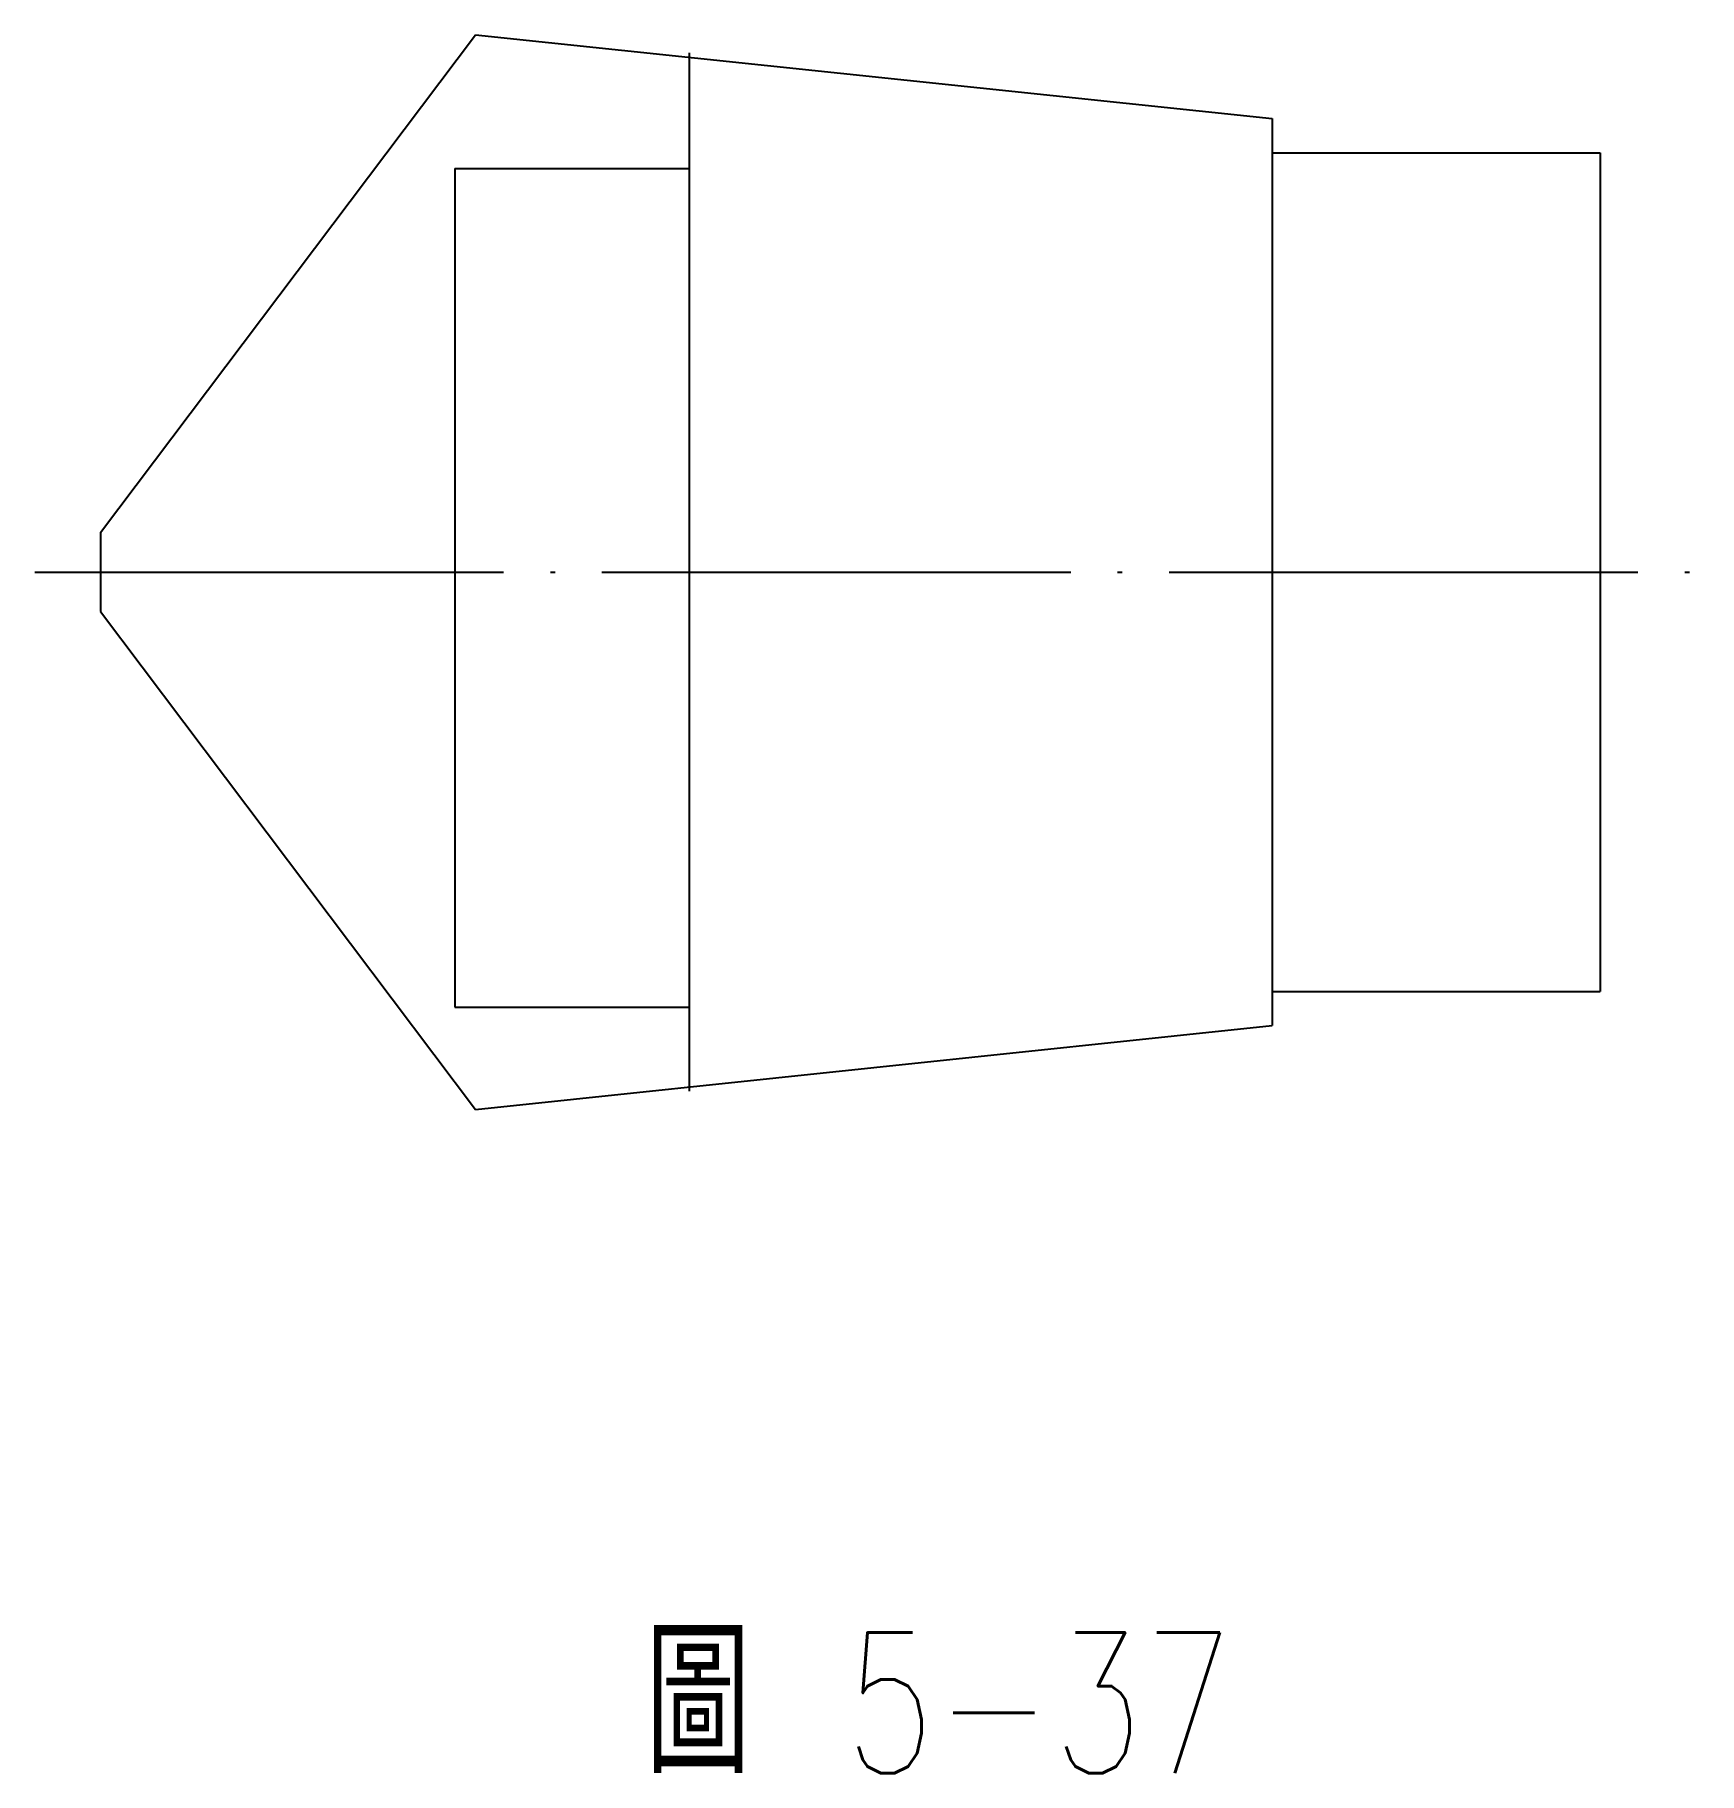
# Model space of a CAD drawing. Extents: x 247.5 to 283, y 220.4 to 257.5.
import ezdxf

# ---------------------------------------------------------------- set-up
doc = ezdxf.new("R2010")
doc.units = 0
doc.linetypes.add('CENT10', pattern=[12, 10, -1, 0, -1])
doc.layers.add('CENT10', color=1, linetype='CENT10')
doc.layers.add('輪廓線', color=7, linetype='CONTINUOUS')
doc.styles.add('CNS', font='txt.shx', dxfattribs={"width": 0.75, "height": 3, "bigfont": 'chineset.shx'})

msp = doc.modelspace()

# ---------------------------------------------------------------- linework, layer by layer
at = {"layer": 'CENT10'}
msp.add_line((247.539, 246.014), (283.049, 246.014), dxfattribs=at)
at = {"layer": '輪廓線'}
for p, q in [((248.938, 246.857), (256.938, 257.475)), ((256.938, 257.475), (273.938, 255.686)), ((261.501, 257.087), (261.501, 234.942)), ((273.938, 255.686), (273.938, 236.343)), ((273.938, 254.957), (280.938, 254.957)), ((280.938, 254.957), (280.938, 237.071)), ((256.501, 254.621), (261.501, 254.621)), ((256.501, 254.621), (256.501, 236.735)), ((248.938, 246.857), (248.938, 245.172)), ((248.938, 245.172), (256.938, 234.553)), ((273.938, 237.071), (280.938, 237.071)), ((256.501, 236.735), (261.501, 236.735)), ((256.938, 234.553), (273.938, 236.343))]:
    msp.add_line(p, q, dxfattribs=at)

# ---------------------------------------------------------------- texts
at = {"layer": '輪廓線', "style": 'CNS', "width": 0.75}
msp.add_text('圖 5-37', height=3, dxfattribs=at).set_placement((260.565, 220.395))

doc.saveas('drawing.dxf')
